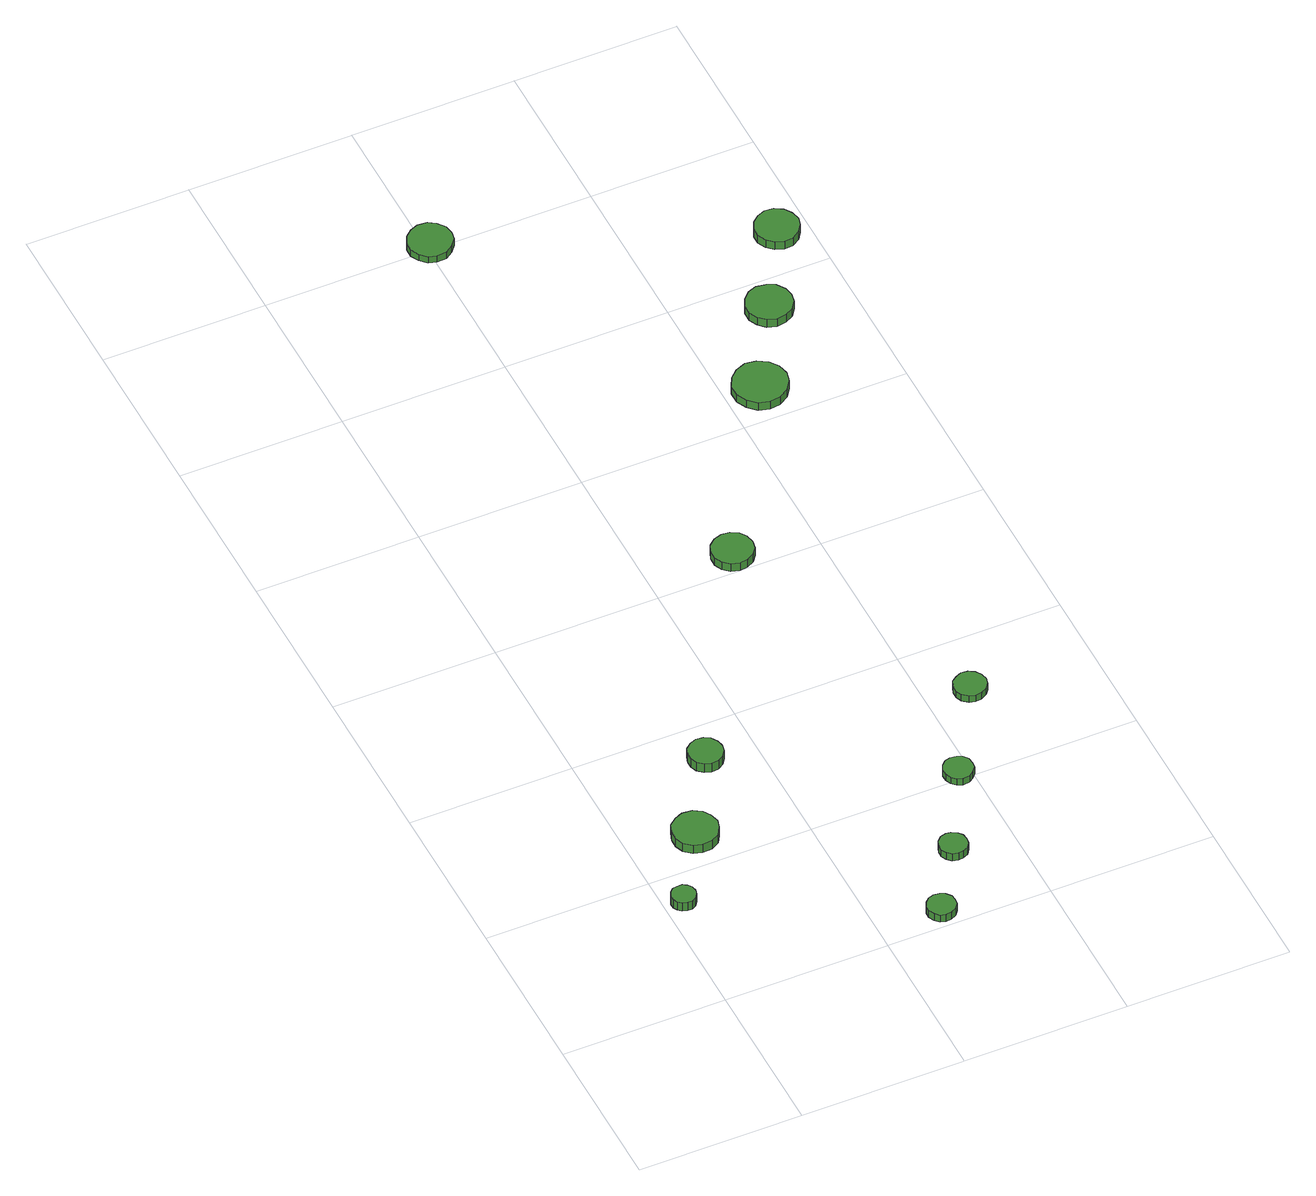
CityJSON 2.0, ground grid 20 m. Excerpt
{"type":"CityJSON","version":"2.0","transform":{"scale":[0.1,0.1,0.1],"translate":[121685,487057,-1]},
"CityObjects":{
"tree1":{"type":"SolitaryVegetationObject","attributes":{"function":"something"},"geometry":[{"type":"MultiSurface","lod":"1","boundaries":[[[0,1,2,3,4,5,6,7,8,9,10,11,12,13,14]],[[15,16,17,18,19,20,21,22,23,24,25,26,27,28,29]],[[0,29,28,1]],[[1,28,27,2]],[[2,27,26,3]],[[3,26,25,4]],[[4,25,24,5]],[[5,24,23,6]],[[6,23,22,7]],[[7,22,21,8]],[[8,21,20,9]],[[9,20,19,10]],[[10,19,18,11]],[[11,18,17,12]],[[12,17,16,13]],[[13,16,15,14]],[[14,15,29,0]]]}]},
"tree2":{"type":"SolitaryVegetationObject","attributes":{"function":"something"},"geometry":[{"type":"MultiSurface","lod":"1","boundaries":[[[30,31,32,33,34,35,36,37,38,39,40,41,42,43,44]],[[45,46,47,48,49,50,51,52,53,54,55,56,57,58,59]],[[30,59,58,31]],[[31,58,57,32]],[[32,57,56,33]],[[33,56,55,34]],[[34,55,54,35]],[[35,54,53,36]],[[36,53,52,37]],[[37,52,51,38]],[[38,51,50,39]],[[39,50,49,40]],[[40,49,48,41]],[[41,48,47,42]],[[42,47,46,43]],[[43,46,45,44]],[[44,45,59,30]]]}]},
"tree3":{"type":"SolitaryVegetationObject","attributes":{"function":"something"},"geometry":[{"type":"MultiSurface","lod":"1","boundaries":[[[60,61,62,63,64,65,66,67,68,69,70,71,72,73,74]],[[75,76,77,78,79,80,81,82,83,84,85,86,87,88,89]],[[60,89,88,61]],[[61,88,87,62]],[[62,87,86,63]],[[63,86,85,64]],[[64,85,84,65]],[[65,84,83,66]],[[66,83,82,67]],[[67,82,81,68]],[[68,81,80,69]],[[69,80,79,70]],[[70,79,78,71]],[[71,78,77,72]],[[72,77,76,73]],[[73,76,75,74]],[[74,75,89,60]]]}]},
"tree4":{"type":"SolitaryVegetationObject","attributes":{"function":"something"},"geometry":[{"type":"MultiSurface","lod":"1","boundaries":[[[90,91,92,93,94,95,96,97,98,99,100,101,102,103,104]],[[105,106,107,108,109,110,111,112,113,114,115,116,117,118,119]],[[90,119,118,91]],[[91,118,117,92]],[[92,117,116,93]],[[93,116,115,94]],[[94,115,114,95]],[[95,114,113,96]],[[96,113,112,97]],[[97,112,111,98]],[[98,111,110,99]],[[99,110,109,100]],[[100,109,108,101]],[[101,108,107,102]],[[102,107,106,103]],[[103,106,105,104]],[[104,105,119,90]]]}]},
"tree5":{"type":"SolitaryVegetationObject","attributes":{"function":"something"},"geometry":[{"type":"MultiSurface","lod":"1","boundaries":[[[120,121,122,123,124,125,126,127,128,129,130,131,132,133,134]],[[135,136,137,138,139,140,141,142,143,144,145,146,147,148,149]],[[120,149,148,121]],[[121,148,147,122]],[[122,147,146,123]],[[123,146,145,124]],[[124,145,144,125]],[[125,144,143,126]],[[126,143,142,127]],[[127,142,141,128]],[[128,141,140,129]],[[129,140,139,130]],[[130,139,138,131]],[[131,138,137,132]],[[132,137,136,133]],[[133,136,135,134]],[[134,135,149,120]]]}]},
"tree6":{"type":"SolitaryVegetationObject","attributes":{"function":"something"},"geometry":[{"type":"MultiSurface","lod":"1","boundaries":[[[150,151,152,153,154,155,156,157,158,159,160,161,162,163,164]],[[165,166,167,168,169,170,171,172,173,174,175,176,177,178,179]],[[150,179,178,151]],[[151,178,177,152]],[[152,177,176,153]],[[153,176,175,154]],[[154,175,174,155]],[[155,174,173,156]],[[156,173,172,157]],[[157,172,171,158]],[[158,171,170,159]],[[159,170,169,160]],[[160,169,168,161]],[[161,168,167,162]],[[162,167,166,163]],[[163,166,165,164]],[[164,165,179,150]]]}]},
"tree7":{"type":"SolitaryVegetationObject","attributes":{"function":"something"},"geometry":[{"type":"MultiSurface","lod":"1","boundaries":[[[180,181,182,183,184,185,186,187,188,189,190,191,192,193,194]],[[195,196,197,198,199,200,201,202,203,204,205,206,207,208,209]],[[180,209,208,181]],[[181,208,207,182]],[[182,207,206,183]],[[183,206,205,184]],[[184,205,204,185]],[[185,204,203,186]],[[186,203,202,187]],[[187,202,201,188]],[[188,201,200,189]],[[189,200,199,190]],[[190,199,198,191]],[[191,198,197,192]],[[192,197,196,193]],[[193,196,195,194]],[[194,195,209,180]]]}]},
"tree8":{"type":"SolitaryVegetationObject","attributes":{"function":"something"},"geometry":[{"type":"MultiSurface","lod":"1","boundaries":[[[210,211,212,213,214,215,216,217,218,219,220,221,222,223,224]],[[225,226,227,228,229,230,231,232,233,234,235,236,237,238,239]],[[210,239,238,211]],[[211,238,237,212]],[[212,237,236,213]],[[213,236,235,214]],[[214,235,234,215]],[[215,234,233,216]],[[216,233,232,217]],[[217,232,231,218]],[[218,231,230,219]],[[219,230,229,220]],[[220,229,228,221]],[[221,228,227,222]],[[222,227,226,223]],[[223,226,225,224]],[[224,225,239,210]]]}]},
"tree9":{"type":"SolitaryVegetationObject","attributes":{"function":"something"},"geometry":[{"type":"MultiSurface","lod":"1","boundaries":[[[240,241,242,243,244,245,246,247,248,249,250,251,252,253,254]],[[255,256,257,258,259,260,261,262,263,264,265,266,267,268,269]],[[240,269,268,241]],[[241,268,267,242]],[[242,267,266,243]],[[243,266,265,244]],[[244,265,264,245]],[[245,264,263,246]],[[246,263,262,247]],[[247,262,261,248]],[[248,261,260,249]],[[249,260,259,250]],[[250,259,258,251]],[[251,258,257,252]],[[252,257,256,253]],[[253,256,255,254]],[[254,255,269,240]]]}]},
"tree10":{"type":"SolitaryVegetationObject","attributes":{"function":"something"},"geometry":[{"type":"MultiSurface","lod":"1","boundaries":[[[270,271,272,273,274,275,276,277,278,279,280,281,282,283,284]],[[285,286,287,288,289,290,291,292,293,294,295,296,297,298,299]],[[270,299,298,271]],[[271,298,297,272]],[[272,297,296,273]],[[273,296,295,274]],[[274,295,294,275]],[[275,294,293,276]],[[276,293,292,277]],[[277,292,291,278]],[[278,291,290,279]],[[279,290,289,280]],[[280,289,288,281]],[[281,288,287,282]],[[282,287,286,283]],[[283,286,285,284]],[[284,285,299,270]]]}]},
"tree11":{"type":"SolitaryVegetationObject","attributes":{"function":"something"},"geometry":[{"type":"MultiSurface","lod":"1","boundaries":[[[300,301,302,303,304,305,306,307,308,309,310,311,312,313,314]],[[315,316,317,318,319,320,321,322,323,324,325,326,327,328,329]],[[300,329,328,301]],[[301,328,327,302]],[[302,327,326,303]],[[303,326,325,304]],[[304,325,324,305]],[[305,324,323,306]],[[306,323,322,307]],[[307,322,321,308]],[[308,321,320,309]],[[309,320,319,310]],[[310,319,318,311]],[[311,318,317,312]],[[312,317,316,313]],[[313,316,315,314]],[[314,315,329,300]]]}]},
"tree12":{"type":"SolitaryVegetationObject","attributes":{"function":"something"},"geometry":[{"type":"MultiSurface","lod":"1","boundaries":[[[330,331,332,333,334,335,336,337,338,339,340,341,342,343,344]],[[345,346,347,348,349,350,351,352,353,354,355,356,357,358,359]],[[330,359,358,331]],[[331,358,357,332]],[[332,357,356,333]],[[333,356,355,334]],[[334,355,354,335]],[[335,354,353,336]],[[336,353,352,337]],[[337,352,351,338]],[[338,351,350,339]],[[339,350,349,340]],[[340,349,348,341]],[[341,348,347,342]],[[342,347,346,343]],[[343,346,345,344]],[[344,345,359,330]]]}]}
},
"vertices":[
[37,156,20],[36,162,20],[32,167,20],[27,170,20],[21,170,20],[15,169,20],[11,165,20],[8,159,20],[8,153,20],[11,148,20],[15,144,20],[21,142,20],[27,142,20],[32,145,20],[36,150,20],[36,150,7],[32,145,7],[27,142,7],[21,142,7],[15,144,7],[11,148,7],[8,153,7],[8,159,7],[11,165,7],[15,169,7],[21,170,7],[27,170,7],[32,167,7],[36,162,7],[37,156,7],
[106,245,19],[103,256,19],[97,265,19],[87,271,19],[75,272,19],[65,268,19],[56,261,19],[52,250,19],[52,239,19],[56,229,19],[65,221,19],[75,218,19],[87,219,19],[97,224,19],[103,234,19],[103,234,6],[97,224,6],[87,219,6],[75,218,6],[65,221,6],[56,229,6],[52,239,6],[52,250,6],[56,261,6],[65,268,6],[75,272,6],[87,271,6],[97,265,6],[103,256,6],[106,245,6],
[161,349,19],[159,357,19],[154,365,19],[147,369,19],[138,370,19],[130,367,19],[123,361,19],[120,353,19],[120,345,19],[123,337,19],[130,331,19],[138,328,19],[147,329,19],[154,333,19],[159,340,19],[159,340,6],[154,333,6],[147,329,6],[138,328,6],[130,331,6],[123,337,6],[120,345,6],[120,353,6],[123,361,6],[130,367,6],[138,370,6],[147,369,6],[154,365,6],[159,357,6],[161,349,6],
[294,23,16],[293,30,16],[288,36,16],[282,39,16],[275,40,16],[268,38,16],[263,33,16],[260,27,16],[260,20,16],[263,13,16],[268,8,16],[275,6,16],[282,7,16],[288,10,16],[293,16,16],[293,16,5],[288,10,5],[282,7,5],[275,6,5],[268,8,5],[263,13,5],[260,20,5],[260,27,5],[263,33,5],[268,38,5],[275,40,5],[282,39,5],[288,36,5],[293,30,5],[294,23,5],
[346,104,16],[345,111,16],[341,116,16],[334,120,16],[328,121,16],[321,119,16],[316,114,16],[313,107,16],[313,100,16],[316,94,16],[321,89,16],[328,87,16],[334,88,16],[341,91,16],[345,97,16],[345,97,5],[341,91,5],[334,88,5],[328,87,5],[321,89,5],[316,94,5],[313,100,5],[313,107,5],[316,114,5],[321,119,5],[328,121,5],[334,120,5],[341,116,5],[345,111,5],[346,104,5],
[403,209,15],[402,217,15],[397,223,15],[391,226,15],[383,227,15],[376,225,15],[371,220,15],[368,213,15],[368,206,15],[371,199,15],[376,194,15],[383,191,15],[391,192,15],[397,196,15],[402,202,15],[402,202,5],[397,196,5],[391,192,5],[383,191,5],[376,194,5],[371,199,5],[368,206,5],[368,213,5],[371,220,5],[376,225,5],[383,227,5],[391,226,5],[397,223,5],[402,217,5],[403,209,5],
[326,620,22],[324,631,22],[318,639,22],[309,644,22],[299,645,22],[289,642,22],[281,635,22],[277,626,22],[277,615,22],[281,606,22],[289,599,22],[299,596,22],[309,597,22],[318,602,22],[324,610,22],[324,610,10],[318,602,10],[309,597,10],[299,596,10],[289,599,10],[281,606,10],[277,615,10],[277,626,10],[281,635,10],[289,642,10],[299,645,10],[309,644,10],[318,639,10],[324,631,10],[326,620,10],
[473,322,15],[471,330,15],[466,337,15],[459,341,15],[451,342,15],[444,339,15],[437,334,15],[434,326,15],[434,318,15],[437,311,15],[444,305,15],[451,303,15],[459,304,15],[466,308,15],[471,314,15],[471,314,5],[466,308,5],[459,304,5],[451,303,5],[444,305,5],[437,311,5],[434,318,5],[434,326,5],[437,334,5],[444,339,5],[451,342,5],[459,341,5],[466,337,5],[471,330,5],[473,322,5],
[232,1206,15],[230,1217,15],[223,1226,15],[214,1232,15],[202,1233,15],[192,1229,15],[184,1222,15],[179,1212,15],[179,1201,15],[184,1191,15],[192,1183,15],[202,1180,15],[214,1181,15],[223,1187,15],[230,1196,15],[230,1196,5],[223,1187,5],[214,1181,5],[202,1180,5],[192,1183,5],[184,1191,5],[179,1201,5],[179,1212,5],[184,1222,5],[192,1229,5],[202,1233,5],[214,1232,5],[223,1226,5],[230,1217,5],[232,1206,5],
[472,841,24],[469,854,24],[461,865,24],[449,872,24],[436,874,24],[423,869,24],[413,860,24],[407,848,24],[407,834,24],[413,822,24],[423,812,24],[436,808,24],[449,810,24],[461,817,24],[469,828,24],[469,828,12],[461,817,12],[449,810,12],[436,808,12],[423,812,12],[413,822,12],[407,834,12],[407,848,12],[413,860,12],[423,869,12],[436,874,12],[449,872,12],[461,865,12],[469,854,12],[472,841,12],
[531,954,19],[529,965,19],[522,975,19],[512,980,19],[500,982,19],[489,978,19],[481,970,19],[476,960,19],[476,948,19],[481,938,19],[489,930,19],[500,926,19],[512,928,19],[522,933,19],[529,943,19],[529,943,7],[522,933,7],[512,928,7],[500,926,7],[489,930,7],[481,938,7],[476,948,7],[476,960,7],[481,970,7],[489,978,7],[500,982,7],[512,980,7],[522,975,7],[529,965,7],[531,954,7],
[590,1060,17],[587,1071,17],[581,1080,17],[571,1086,17],[560,1087,17],[550,1083,17],[542,1076,17],[537,1066,17],[537,1055,17],[542,1045,17],[550,1038,17],[560,1034,17],[571,1035,17],[581,1041,17],[587,1050,17],[587,1050,5],[581,1041,5],[571,1035,5],[560,1034,5],[550,1038,5],[542,1045,5],[537,1055,5],[537,1066,5],[542,1076,5],[550,1083,5],[560,1087,5],[571,1086,5],[581,1080,5],[587,1071,5],[590,1060,5]
]}
